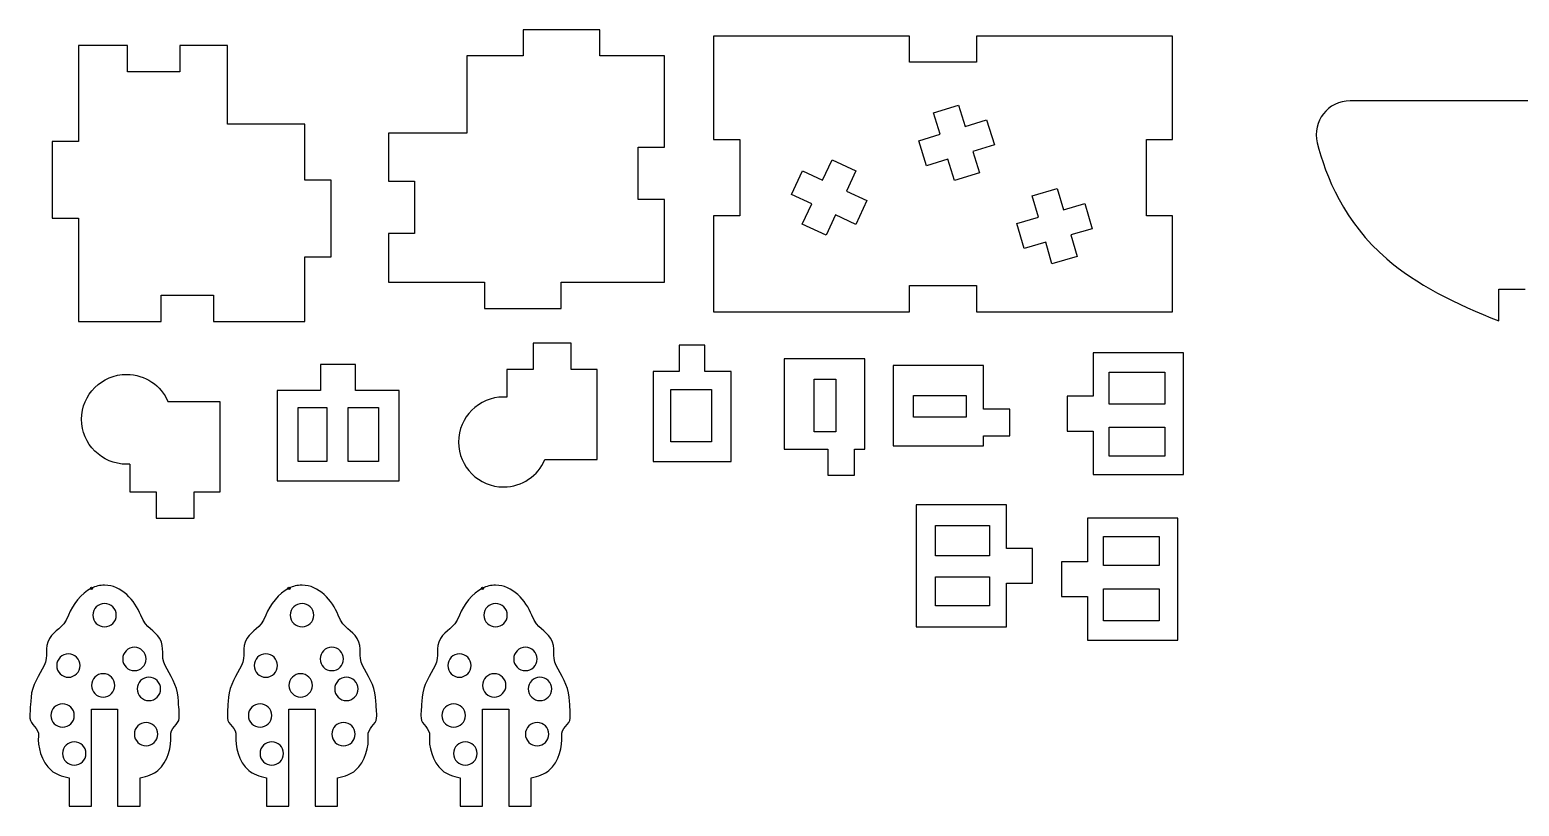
# Model space of a CAD drawing. Header units: centimetres. Extents: x -66 to 291, y -51 to 5.
# Drawn here: x 58.55 to 75.63, y -22.76 to -13.85 of the extents above; entities that cross this region are included whole.
import ezdxf

# ---------------------------------------------------------------- set-up
doc = ezdxf.new("R2010")
doc.units = ezdxf.units.CM
doc.header["$MEASUREMENT"] = 0
doc.layers.add('Capa 1', color=7, linetype='Continuous')

msp = doc.modelspace()

# ---------------------------------------------------------------- linework, layer by layer
at = {"layer": 'Capa 1', "color": 250, "lineweight": 25}
for points, knots in [([(62.96514, -15.58901), (62.96514, -15.58901), (62.66487, -15.58901), (62.66487, -15.58901), (62.66487, -15.58901), (62.66487, -15.04058), (62.66487, -15.04058), (62.66487, -15.04058), (63.56447, -15.04058), (63.56447, -15.04058), (63.56447, -15.04058), (63.56447, -14.15291), (63.56447, -14.15291), (63.56447, -14.15291), (64.20812, -14.15291), (64.20812, -14.15291), (64.20812, -14.15291), (64.20812, -13.85288), (64.20812, -13.85288), (64.20812, -13.85288), (65.08994, -13.85288), (65.08994, -13.85288), (65.08994, -13.85288), (65.08994, -14.15291), (65.08994, -14.15291), (65.08994, -14.15291), (65.82929, -14.15291), (65.82929, -14.15291), (65.82929, -14.15291), (65.82929, -15.20106), (65.82929, -15.20106), (65.82929, -15.20106), (65.52927, -15.20106), (65.52927, -15.20106), (65.52927, -15.20106), (65.52927, -15.80112), (65.52927, -15.80112), (65.52927, -15.80112), (65.82929, -15.80112), (65.82929, -15.80112), (65.82929, -15.80112), (65.82929, -16.75089), (65.82929, -16.75089), (65.82929, -16.75089), (64.64306, -16.75089), (64.64306, -16.75089), (64.64306, -16.75089), (64.64306, -17.05091), (64.64306, -17.05091), (64.64306, -17.05091), (63.76465, -17.05091), (63.76465, -17.05091), (63.76465, -17.05091), (63.76465, -16.75089), (63.76465, -16.75089), (63.76465, -16.75089), (62.66487, -16.75089), (62.66487, -16.75089), (62.66487, -16.75089), (62.66487, -16.18906), (62.66487, -16.18906), (62.66487, -16.18906), (62.96514, -16.18906), (62.96514, -16.18906), (62.96514, -16.18906), (62.96514, -15.58901), (62.96514, -15.58901)], [0, 0, 0, 0, 0.04545455, 0.04545455, 0.04545455, 0.09090909, 0.09090909, 0.09090909, 0.13636364, 0.13636364, 0.13636364, 0.18181818, 0.18181818, 0.18181818, 0.22727273, 0.22727273, 0.22727273, 0.27272727, 0.27272727, 0.27272727, 0.31818182, 0.31818182, 0.31818182, 0.36363636, 0.36363636, 0.36363636, 0.40909091, 0.40909091, 0.40909091, 0.45454545, 0.45454545, 0.45454545, 0.5, 0.5, 0.5, 0.54545455, 0.54545455, 0.54545455, 0.59090909, 0.59090909, 0.59090909, 0.63636364, 0.63636364, 0.63636364, 0.68181818, 0.68181818, 0.68181818, 0.72727273, 0.72727273, 0.72727273, 0.77272727, 0.77272727, 0.77272727, 0.81818182, 0.81818182, 0.81818182, 0.86363636, 0.86363636, 0.86363636, 0.90909091, 0.90909091, 0.90909091, 0.95454545, 0.95454545, 0.95454545, 1, 1, 1, 1]), ([(68.63889, -16.78863), (68.63889, -16.78863), (68.63889, -17.08891), (68.63889, -17.08891), (68.63889, -17.08891), (66.3916, -17.08891), (66.3916, -17.08891), (66.3916, -17.08891), (66.3916, -15.98937), (66.3916, -15.98937), (66.3916, -15.98937), (66.69163, -15.98937), (66.69163, -15.98937), (66.69163, -15.98937), (66.69163, -15.11096), (66.69163, -15.11096), (66.69163, -15.11096), (66.3916, -15.11096), (66.3916, -15.11096), (66.3916, -15.11096), (66.3916, -13.92473), (66.3916, -13.92473), (66.3916, -13.92473), (68.63889, -13.92473), (68.63889, -13.92473), (68.63889, -13.92473), (68.63889, -14.22475), (68.63889, -14.22475), (68.63889, -14.22475), (69.4065, -14.22475), (69.4065, -14.22475), (69.4065, -14.22475), (69.4065, -13.92473), (69.4065, -13.92473), (69.4065, -13.92473), (71.65403, -13.92473), (71.65403, -13.92473), (71.65403, -13.92473), (71.65403, -15.11096), (71.65403, -15.11096), (71.65403, -15.11096), (71.35401, -15.11096), (71.35401, -15.11096), (71.35401, -15.11096), (71.35401, -15.98937), (71.35401, -15.98937), (71.35401, -15.98937), (71.65403, -15.98937), (71.65403, -15.98937), (71.65403, -15.98937), (71.65403, -17.08891), (71.65403, -17.08891), (71.65403, -17.08891), (69.4065, -17.08891), (69.4065, -17.08891), (69.4065, -17.08891), (69.4065, -16.78863), (69.4065, -16.78863), (69.4065, -16.78863), (68.63889, -16.78863), (68.63889, -16.78863)], [0, 0, 0, 0, 0.05, 0.05, 0.05, 0.1, 0.1, 0.1, 0.15, 0.15, 0.15, 0.2, 0.2, 0.2, 0.25, 0.25, 0.25, 0.3, 0.3, 0.3, 0.35, 0.35, 0.35, 0.4, 0.4, 0.4, 0.45, 0.45, 0.45, 0.5, 0.5, 0.5, 0.55, 0.55, 0.55, 0.6, 0.6, 0.6, 0.65, 0.65, 0.65, 0.7, 0.7, 0.7, 0.75, 0.75, 0.75, 0.8, 0.8, 0.8, 0.85, 0.85, 0.85, 0.9, 0.9, 0.9, 0.95, 0.95, 0.95, 1, 1, 1, 1]), ([(59.11031, -15.13458), (59.11031, -15.13458), (59.11031, -14.03529), (59.11031, -14.03529), (59.11031, -14.03529), (59.67238, -14.03529), (59.67238, -14.03529), (59.67238, -14.03529), (59.67238, -14.33507), (59.67238, -14.33507), (59.67238, -14.33507), (60.27195, -14.33507), (60.27195, -14.33507), (60.27195, -14.33507), (60.27195, -14.03529), (60.27195, -14.03529), (60.27195, -14.03529), (60.82086, -14.03529), (60.82086, -14.03529), (60.82086, -14.03529), (60.82086, -14.93489), (60.82086, -14.93489), (60.82086, -14.93489), (61.70829, -14.93489), (61.70829, -14.93489), (61.70829, -14.93489), (61.70829, -15.57805), (61.70829, -15.57805), (61.70829, -15.57805), (62.00856, -15.57805), (62.00856, -15.57805), (62.00856, -15.57805), (62.00856, -16.46011), (62.00856, -16.46011), (62.00856, -16.46011), (61.70829, -16.46011), (61.70829, -16.46011), (61.70829, -16.46011), (61.70829, -17.19922), (61.70829, -17.19922), (61.70829, -17.19922), (60.66014, -17.19922), (60.66014, -17.19922), (60.66014, -17.19922), (60.66014, -16.8992), (60.66014, -16.8992), (60.66014, -16.8992), (60.06008, -16.8992), (60.06008, -16.8992), (60.06008, -16.8992), (60.06008, -17.19922), (60.06008, -17.19922), (60.06008, -17.19922), (59.11031, -17.19922), (59.11031, -17.19922), (59.11031, -17.19922), (59.11031, -16.01299), (59.11031, -16.01299), (59.11031, -16.01299), (58.81004, -16.01299), (58.81004, -16.01299), (58.81004, -16.01299), (58.81004, -15.13458), (58.81004, -15.13458), (58.81004, -15.13458), (59.11031, -15.13458), (59.11031, -15.13458)], [0, 0, 0, 0, 0.04545455, 0.04545455, 0.04545455, 0.09090909, 0.09090909, 0.09090909, 0.13636364, 0.13636364, 0.13636364, 0.18181818, 0.18181818, 0.18181818, 0.22727273, 0.22727273, 0.22727273, 0.27272727, 0.27272727, 0.27272727, 0.31818182, 0.31818182, 0.31818182, 0.36363636, 0.36363636, 0.36363636, 0.40909091, 0.40909091, 0.40909091, 0.45454545, 0.45454545, 0.45454545, 0.5, 0.5, 0.5, 0.54545455, 0.54545455, 0.54545455, 0.59090909, 0.59090909, 0.59090909, 0.63636364, 0.63636364, 0.63636364, 0.68181818, 0.68181818, 0.68181818, 0.72727273, 0.72727273, 0.72727273, 0.77272727, 0.77272727, 0.77272727, 0.81818182, 0.81818182, 0.81818182, 0.86363636, 0.86363636, 0.86363636, 0.90909091, 0.90909091, 0.90909091, 0.95454545, 0.95454545, 0.95454545, 1, 1, 1, 1]), ([(73.68824, -14.66847), (73.43594, -14.66847), (73.25086, -14.90493), (73.31174, -15.14944), (73.40599, -15.52861), (73.62078, -16.0617), (74.10905, -16.48325), (74.43587, -16.7655), (74.90783, -17.00611), (75.39465, -17.1946)], [0, 0, 0, 0, 0.33333333, 0.33333333, 0.33333333, 0.66666667, 0.66666667, 0.66666667, 1, 1, 1, 1]), ([(68.83396, -15.41513), (68.83396, -15.41513), (69.0792, -15.33866), (69.0792, -15.33866), (69.0792, -15.33866), (69.15566, -15.58341), (69.15566, -15.58341), (69.15566, -15.58341), (69.4423, -15.49403), (69.4423, -15.49403), (69.4423, -15.49403), (69.36559, -15.24928), (69.36559, -15.24928), (69.36559, -15.24928), (69.61058, -15.17281), (69.61058, -15.17281), (69.61058, -15.17281), (69.5212, -14.88642), (69.5212, -14.88642), (69.5212, -14.88642), (69.27645, -14.96289), (69.27645, -14.96289), (69.27645, -14.96289), (69.19974, -14.71766), (69.19974, -14.71766), (69.19974, -14.71766), (68.91335, -14.80703), (68.91335, -14.80703), (68.91335, -14.80703), (68.99006, -15.05227), (68.99006, -15.05227), (68.99006, -15.05227), (68.74483, -15.12874), (68.74483, -15.12874), (68.74483, -15.12874), (68.83396, -15.41513), (68.83396, -15.41513)], [0, 0, 0, 0, 0.08333333, 0.08333333, 0.08333333, 0.16666667, 0.16666667, 0.16666667, 0.25, 0.25, 0.25, 0.33333333, 0.33333333, 0.33333333, 0.41666667, 0.41666667, 0.41666667, 0.5, 0.5, 0.5, 0.58333333, 0.58333333, 0.58333333, 0.66666667, 0.66666667, 0.66666667, 0.75, 0.75, 0.75, 0.83333333, 0.83333333, 0.83333333, 0.91666667, 0.91666667, 0.91666667, 1, 1, 1, 1]), ([(67.68109, -16.21098), (67.68109, -16.21098), (67.78898, -15.97792), (67.78898, -15.97792), (67.78898, -15.97792), (68.02203, -16.08581), (68.02203, -16.08581), (68.02203, -16.08581), (68.14794, -15.81354), (68.14794, -15.81354), (68.14794, -15.81354), (67.91488, -15.70566), (67.91488, -15.70566), (67.91488, -15.70566), (68.02252, -15.47309), (68.02252, -15.47309), (68.02252, -15.47309), (67.7505, -15.34694), (67.7505, -15.34694), (67.7505, -15.34694), (67.64261, -15.57975), (67.64261, -15.57975), (67.64261, -15.57975), (67.4098, -15.47187), (67.4098, -15.47187), (67.4098, -15.47187), (67.28365, -15.74414), (67.28365, -15.74414), (67.28365, -15.74414), (67.51671, -15.85202), (67.51671, -15.85202), (67.51671, -15.85202), (67.40883, -16.08508), (67.40883, -16.08508), (67.40883, -16.08508), (67.68109, -16.21098), (67.68109, -16.21098)], [0, 0, 0, 0, 0.08333333, 0.08333333, 0.08333333, 0.16666667, 0.16666667, 0.16666667, 0.25, 0.25, 0.25, 0.33333333, 0.33333333, 0.33333333, 0.41666667, 0.41666667, 0.41666667, 0.5, 0.5, 0.5, 0.58333333, 0.58333333, 0.58333333, 0.66666667, 0.66666667, 0.66666667, 0.75, 0.75, 0.75, 0.83333333, 0.83333333, 0.83333333, 0.91666667, 0.91666667, 0.91666667, 1, 1, 1, 1]), ([(70.11493, -16.00398), (70.11493, -16.00398), (69.86872, -16.07582), (69.86872, -16.07582), (69.86872, -16.07582), (69.95298, -16.36392), (69.95298, -16.36392), (69.95298, -16.36392), (70.19919, -16.29183), (70.19919, -16.29183), (70.19919, -16.29183), (70.27079, -16.53804), (70.27079, -16.53804), (70.27079, -16.53804), (70.55912, -16.45402), (70.55912, -16.45402), (70.55912, -16.45402), (70.48704, -16.20782), (70.48704, -16.20782), (70.48704, -16.20782), (70.73349, -16.13597), (70.73349, -16.13597), (70.73349, -16.13597), (70.64899, -15.84788), (70.64899, -15.84788), (70.64899, -15.84788), (70.40327, -15.91996), (70.40327, -15.91996), (70.40327, -15.91996), (70.33118, -15.67376), (70.33118, -15.67376), (70.33118, -15.67376), (70.04284, -15.75777), (70.04284, -15.75777), (70.04284, -15.75777), (70.11493, -16.00398), (70.11493, -16.00398)], [0, 0, 0, 0, 0.08333333, 0.08333333, 0.08333333, 0.16666667, 0.16666667, 0.16666667, 0.25, 0.25, 0.25, 0.33333333, 0.33333333, 0.33333333, 0.41666667, 0.41666667, 0.41666667, 0.5, 0.5, 0.5, 0.58333333, 0.58333333, 0.58333333, 0.66666667, 0.66666667, 0.66666667, 0.75, 0.75, 0.75, 0.83333333, 0.83333333, 0.83333333, 0.91666667, 0.91666667, 0.91666667, 1, 1, 1, 1]), ([(65.69876, -18.80798), (65.69876, -18.80798), (65.69876, -17.77249), (65.69876, -17.77249), (65.69876, -17.77249), (65.99879, -17.77249), (65.99879, -17.77249), (65.99879, -17.77249), (65.99879, -17.47271), (65.99879, -17.47271), (65.99879, -17.47271), (66.2937, -17.47271), (66.2937, -17.47271), (66.2937, -17.47271), (66.2937, -17.77249), (66.2937, -17.77249), (66.2937, -17.77249), (66.59373, -17.77249), (66.59373, -17.77249), (66.59373, -17.77249), (66.59373, -18.80798), (66.59373, -18.80798), (66.59373, -18.80798), (65.69876, -18.80798), (65.69876, -18.80798)], [0, 0, 0, 0, 0.125, 0.125, 0.125, 0.25, 0.25, 0.25, 0.375, 0.375, 0.375, 0.5, 0.5, 0.5, 0.625, 0.625, 0.625, 0.75, 0.75, 0.75, 0.875, 0.875, 0.875, 1, 1, 1, 1]), ([(71.77921, -18.95799), (71.77921, -18.95799), (70.74396, -18.95799), (70.74396, -18.95799), (70.74396, -18.95799), (70.74396, -18.45827), (70.74396, -18.45827), (70.74396, -18.45827), (70.44418, -18.45827), (70.44418, -18.45827), (70.44418, -18.45827), (70.44418, -18.05815), (70.44418, -18.05815), (70.44418, -18.05815), (70.74396, -18.05815), (70.74396, -18.05815), (70.74396, -18.05815), (70.74396, -17.55819), (70.74396, -17.55819), (70.74396, -17.55819), (71.77921, -17.55819), (71.77921, -17.55819), (71.77921, -17.55819), (71.77921, -18.95799), (71.77921, -18.95799)], [0, 0, 0, 0, 0.125, 0.125, 0.125, 0.25, 0.25, 0.25, 0.375, 0.375, 0.375, 0.5, 0.5, 0.5, 0.625, 0.625, 0.625, 0.75, 0.75, 0.75, 0.875, 0.875, 0.875, 1, 1, 1, 1]), ([(62.78785, -17.99337), (62.78785, -17.99337), (62.78785, -19.02886), (62.78785, -19.02886), (62.78785, -19.02886), (61.38805, -19.02886), (61.38805, -19.02886), (61.38805, -19.02886), (61.38805, -17.99337), (61.38805, -17.99337), (61.38805, -17.99337), (61.88777, -17.99337), (61.88777, -17.99337), (61.88777, -17.99337), (61.88777, -17.69335), (61.88777, -17.69335), (61.88777, -17.69335), (62.28789, -17.69335), (62.28789, -17.69335), (62.28789, -17.69335), (62.28789, -17.99337), (62.28789, -17.99337), (62.28789, -17.99337), (62.78785, -17.99337), (62.78785, -17.99337)], [0, 0, 0, 0, 0.125, 0.125, 0.125, 0.25, 0.25, 0.25, 0.375, 0.375, 0.375, 0.5, 0.5, 0.5, 0.625, 0.625, 0.625, 0.75, 0.75, 0.75, 0.875, 0.875, 0.875, 1, 1, 1, 1]), ([(67.2028, -18.66405), (67.2028, -18.66405), (67.2028, -17.62857), (67.2028, -17.62857), (67.2028, -17.62857), (68.12529, -17.62857), (68.12529, -17.62857), (68.12529, -17.62857), (68.12529, -18.66405), (68.12529, -18.66405), (68.12529, -18.66405), (68.00742, -18.66405), (68.00742, -18.66405), (68.00742, -18.66405), (68.00742, -18.96408), (68.00742, -18.96408), (68.00742, -18.96408), (67.70277, -18.96408), (67.70277, -18.96408), (67.70277, -18.96408), (67.70277, -18.66405), (67.70277, -18.66405), (67.70277, -18.66405), (67.2028, -18.66405), (67.2028, -18.66405)], [0, 0, 0, 0, 0.125, 0.125, 0.125, 0.25, 0.25, 0.25, 0.375, 0.375, 0.375, 0.5, 0.5, 0.5, 0.625, 0.625, 0.625, 0.75, 0.75, 0.75, 0.875, 0.875, 0.875, 1, 1, 1, 1]), ([(68.45235, -17.70625), (68.45235, -17.70625), (69.48759, -17.70625), (69.48759, -17.70625), (69.48759, -17.70625), (69.48759, -18.20622), (69.48759, -18.20622), (69.48759, -18.20622), (69.78762, -18.20622), (69.78762, -18.20622), (69.78762, -18.20622), (69.78762, -18.51112), (69.78762, -18.51112), (69.78762, -18.51112), (69.48759, -18.51112), (69.48759, -18.51112), (69.48759, -18.51112), (69.48759, -18.62874), (69.48759, -18.62874), (69.48759, -18.62874), (68.45235, -18.62874), (68.45235, -18.62874), (68.45235, -18.62874), (68.45235, -17.70625), (68.45235, -17.70625)], [0, 0, 0, 0, 0.125, 0.125, 0.125, 0.25, 0.25, 0.25, 0.375, 0.375, 0.375, 0.5, 0.5, 0.5, 0.625, 0.625, 0.625, 0.75, 0.75, 0.75, 0.875, 0.875, 0.875, 1, 1, 1, 1]), ([(59.14782, -18.32263), (59.14782, -18.03794), (59.37893, -17.80707), (59.66361, -17.80707), (59.8767, -17.80707), (60.05983, -17.93639), (60.13801, -18.12074)], [0, 0, 0, 0, 0.5, 0.5, 0.5, 1, 1, 1, 1]), ([(67.54642, -18.46607), (67.54642, -18.46607), (67.79509, -18.46607), (67.79509, -18.46607), (67.79509, -18.46607), (67.79509, -17.862), (67.79509, -17.862), (67.79509, -17.862), (67.54642, -17.862), (67.54642, -17.862), (67.54642, -17.862), (67.54642, -18.46607), (67.54642, -18.46607)], [0, 0, 0, 0, 0.25, 0.25, 0.25, 0.5, 0.5, 0.5, 0.75, 0.75, 0.75, 1, 1, 1, 1]), ([(70.92564, -18.14899), (70.92564, -18.14899), (71.56623, -18.14899), (71.56623, -18.14899), (71.56623, -18.14899), (71.56623, -17.78046), (71.56623, -17.78046), (71.56623, -17.78046), (70.92564, -17.78046), (70.92564, -17.78046), (70.92564, -17.78046), (70.92564, -18.14899), (70.92564, -18.14899)], [0, 0, 0, 0, 0.25, 0.25, 0.25, 0.5, 0.5, 0.5, 0.75, 0.75, 0.75, 1, 1, 1, 1]), ([(64.02206, -18.06936), (64.00988, -18.06814), (63.99698, -18.06765), (63.98456, -18.06765), (63.70011, -18.06765), (63.46901, -18.29852), (63.46901, -18.58345)], [0, 0, 0, 0, 0.5, 0.5, 0.5, 1, 1, 1, 1]), ([(65.90381, -18.58223), (65.90381, -18.58223), (66.36842, -18.58223), (66.36842, -18.58223), (66.36842, -18.58223), (66.36842, -17.97902), (66.36842, -17.97902), (66.36842, -17.97902), (65.90381, -17.97902), (65.90381, -17.97902), (65.90381, -17.97902), (65.90381, -18.58223), (65.90381, -18.58223)], [0, 0, 0, 0, 0.25, 0.25, 0.25, 0.5, 0.5, 0.5, 0.75, 0.75, 0.75, 1, 1, 1, 1]), ([(68.68541, -18.29852), (68.68541, -18.29852), (69.28938, -18.29852), (69.28938, -18.29852), (69.28938, -18.29852), (69.28938, -18.04985), (69.28938, -18.04985), (69.28938, -18.04985), (68.68541, -18.04985), (68.68541, -18.04985), (68.68541, -18.04985), (68.68541, -18.29852), (68.68541, -18.29852)], [0, 0, 0, 0, 0.25, 0.25, 0.25, 0.5, 0.5, 0.5, 0.75, 0.75, 0.75, 1, 1, 1, 1]), ([(61.63011, -18.80847), (61.63011, -18.80847), (61.96002, -18.80847), (61.96002, -18.80847), (61.96002, -18.80847), (61.96002, -18.18585), (61.96002, -18.18585), (61.96002, -18.18585), (61.63011, -18.18585), (61.63011, -18.18585), (61.63011, -18.18585), (61.63011, -18.80847), (61.63011, -18.80847)], [0, 0, 0, 0, 0.25, 0.25, 0.25, 0.5, 0.5, 0.5, 0.75, 0.75, 0.75, 1, 1, 1, 1]), ([(62.20314, -18.80847), (62.20314, -18.80847), (62.55169, -18.80847), (62.55169, -18.80847), (62.55169, -18.80847), (62.55169, -18.18585), (62.55169, -18.18585), (62.55169, -18.18585), (62.20314, -18.18585), (62.20314, -18.18585), (62.20314, -18.18585), (62.20314, -18.80847), (62.20314, -18.80847)], [0, 0, 0, 0, 0.25, 0.25, 0.25, 0.5, 0.5, 0.5, 0.75, 0.75, 0.75, 1, 1, 1, 1]), ([(59.70087, -18.83672), (59.68845, -18.83793), (59.67628, -18.83842), (59.66361, -18.83842), (59.37893, -18.83842), (59.14782, -18.60731), (59.14782, -18.32263)], [0, 0, 0, 0, 0.5, 0.5, 0.5, 1, 1, 1, 1]), ([(70.92564, -18.74685), (70.92564, -18.74685), (71.56623, -18.74685), (71.56623, -18.74685), (71.56623, -18.74685), (71.56623, -18.41457), (71.56623, -18.41457), (71.56623, -18.41457), (70.92564, -18.41457), (70.92564, -18.41457), (70.92564, -18.41457), (70.92564, -18.74685), (70.92564, -18.74685)], [0, 0, 0, 0, 0.25, 0.25, 0.25, 0.5, 0.5, 0.5, 0.75, 0.75, 0.75, 1, 1, 1, 1]), ([(63.46901, -18.58345), (63.46901, -18.86813), (63.70011, -19.099), (63.98456, -19.099), (64.19765, -19.099), (64.38078, -18.96968), (64.4592, -18.78533)], [0, 0, 0, 0, 0.5, 0.5, 0.5, 1, 1, 1, 1]), ([(68.71366, -19.30429), (68.71366, -19.30429), (69.74939, -19.30429), (69.74939, -19.30429), (69.74939, -19.30429), (69.74939, -19.80426), (69.74939, -19.80426), (69.74939, -19.80426), (70.04942, -19.80426), (70.04942, -19.80426), (70.04942, -19.80426), (70.04942, -20.20414), (70.04942, -20.20414), (70.04942, -20.20414), (69.74939, -20.20414), (69.74939, -20.20414), (69.74939, -20.20414), (69.74939, -20.70435), (69.74939, -20.70435), (69.74939, -20.70435), (68.71366, -20.70435), (68.71366, -20.70435), (68.71366, -20.70435), (68.71366, -19.30429), (68.71366, -19.30429)], [0, 0, 0, 0, 0.125, 0.125, 0.125, 0.25, 0.25, 0.25, 0.375, 0.375, 0.375, 0.5, 0.5, 0.5, 0.625, 0.625, 0.625, 0.75, 0.75, 0.75, 0.875, 0.875, 0.875, 1, 1, 1, 1]), ([(70.67943, -19.45699), (70.67943, -19.45699), (71.71492, -19.45699), (71.71492, -19.45699), (71.71492, -19.45699), (71.71492, -20.85704), (71.71492, -20.85704), (71.71492, -20.85704), (70.67943, -20.85704), (70.67943, -20.85704), (70.67943, -20.85704), (70.67943, -20.35683), (70.67943, -20.35683), (70.67943, -20.35683), (70.37916, -20.35683), (70.37916, -20.35683), (70.37916, -20.35683), (70.37916, -19.95695), (70.37916, -19.95695), (70.37916, -19.95695), (70.67943, -19.95695), (70.67943, -19.95695), (70.67943, -19.95695), (70.67943, -19.45699), (70.67943, -19.45699)], [0, 0, 0, 0, 0.125, 0.125, 0.125, 0.25, 0.25, 0.25, 0.375, 0.375, 0.375, 0.5, 0.5, 0.5, 0.625, 0.625, 0.625, 0.75, 0.75, 0.75, 0.875, 0.875, 0.875, 1, 1, 1, 1]), ([(68.9343, -19.88901), (68.9343, -19.88901), (69.55691, -19.88901), (69.55691, -19.88901), (69.55691, -19.88901), (69.55691, -19.54036), (69.55691, -19.54036), (69.55691, -19.54036), (68.9343, -19.54036), (68.9343, -19.54036), (68.9343, -19.54036), (68.9343, -19.88901), (68.9343, -19.88901)], [0, 0, 0, 0, 0.25, 0.25, 0.25, 0.5, 0.5, 0.5, 0.75, 0.75, 0.75, 1, 1, 1, 1]), ([(70.8611, -20.0003), (70.8611, -20.0003), (71.50141, -20.0003), (71.50141, -20.0003), (71.50141, -20.0003), (71.50141, -19.66802), (71.50141, -19.66802), (71.50141, -19.66802), (70.8611, -19.66802), (70.8611, -19.66802), (70.8611, -19.66802), (70.8611, -20.0003), (70.8611, -20.0003)], [0, 0, 0, 0, 0.25, 0.25, 0.25, 0.5, 0.5, 0.5, 0.75, 0.75, 0.75, 1, 1, 1, 1]), ([(68.9343, -20.46179), (68.9343, -20.46179), (69.55691, -20.46179), (69.55691, -20.46179), (69.55691, -20.46179), (69.55691, -20.13179), (69.55691, -20.13179), (69.55691, -20.13179), (68.9343, -20.13179), (68.9343, -20.13179), (68.9343, -20.13179), (68.9343, -20.46179), (68.9343, -20.46179)], [0, 0, 0, 0, 0.25, 0.25, 0.25, 0.5, 0.5, 0.5, 0.75, 0.75, 0.75, 1, 1, 1, 1]), ([(70.8611, -20.6347), (70.8611, -20.6347), (71.50141, -20.6347), (71.50141, -20.6347), (71.50141, -20.6347), (71.50141, -20.26617), (71.50141, -20.26617), (71.50141, -20.26617), (70.8611, -20.26617), (70.8611, -20.26617), (70.8611, -20.26617), (70.8611, -20.6347), (70.8611, -20.6347)], [0, 0, 0, 0, 0.25, 0.25, 0.25, 0.5, 0.5, 0.5, 0.75, 0.75, 0.75, 1, 1, 1, 1]), ([(60.26635, -21.75055), (60.26854, -21.67238), (60.26318, -21.6468), (60.25368, -21.50994), (60.24419, -21.37308), (60.16139, -21.25935), (60.10464, -21.14879)], [0, 0, 0, 0, 0.5, 0.5, 0.5, 1, 1, 1, 1]), ([(62.52996, -21.75055), (62.5319, -21.67238), (62.52679, -21.6468), (62.51705, -21.50994), (62.50755, -21.37308), (62.42475, -21.25935), (62.36801, -21.14879)], [0, 0, 0, 0, 0.5, 0.5, 0.5, 1, 1, 1, 1]), ([(64.74924, -21.75055), (64.75119, -21.67238), (64.74607, -21.6468), (64.73658, -21.50994), (64.72684, -21.37308), (64.64404, -21.25935), (64.58729, -21.14879)], [0, 0, 0, 0, 0.5, 0.5, 0.5, 1, 1, 1, 1])]:
    msp.add_open_spline(points, degree=3, knots=knots, dxfattribs=at)
for points in [[(78.50087, -14.66847), (78.50087, -14.66847), (73.68824, -14.66847), (73.68824, -14.66847)], [(75.39465, -17.1946), (75.39465, -17.1946), (75.39465, -16.82955), (75.39465, -16.82955)], [(75.39465, -16.82955), (75.39465, -16.82955), (75.69492, -16.82955), (75.69492, -16.82955)], [(64.75776, -17.44982), (64.75776, -17.44982), (64.32209, -17.44982), (64.32209, -17.44982)], [(64.32209, -17.44982), (64.32209, -17.44982), (64.32209, -17.74984), (64.32209, -17.74984)], [(64.75776, -17.74984), (64.75776, -17.74984), (64.75776, -17.44982), (64.75776, -17.44982)], [(64.32209, -17.74984), (64.32209, -17.74984), (64.02206, -17.74984), (64.02206, -17.74984)], [(64.02206, -17.74984), (64.02206, -17.74984), (64.02206, -18.06936), (64.02206, -18.06936)], [(65.05755, -17.74984), (65.05755, -17.74984), (64.75776, -17.74984), (64.75776, -17.74984)], [(65.05755, -18.78533), (65.05755, -18.78533), (65.05755, -17.74984), (65.05755, -17.74984)], [(60.73636, -18.12074), (60.73636, -18.12074), (60.13801, -18.12074), (60.13801, -18.12074)], [(60.73636, -19.15623), (60.73636, -19.15623), (60.73636, -18.12074), (60.73636, -18.12074)], [(59.70087, -18.83672), (59.70087, -18.83672), (59.70087, -19.15623), (59.70087, -19.15623)], [(64.4592, -18.78533), (64.4592, -18.78533), (65.05755, -18.78533), (65.05755, -18.78533)], [(59.70087, -19.15623), (59.70087, -19.15623), (60.00114, -19.15623), (60.00114, -19.15623)], [(60.00114, -19.15623), (60.00114, -19.15623), (60.00114, -19.45626), (60.00114, -19.45626)], [(60.43633, -19.45626), (60.43633, -19.45626), (60.43633, -19.15623), (60.43633, -19.15623)], [(60.43633, -19.15623), (60.43633, -19.15623), (60.73636, -19.15623), (60.73636, -19.15623)], [(60.00114, -19.45626), (60.00114, -19.45626), (60.43633, -19.45626), (60.43633, -19.45626)], [(59.26106, -20.2621), (59.14027, -20.322), (59.04553, -20.4484), (58.9961, -20.57016)], [(59.41107, -20.22654), (59.35798, -20.22581), (59.30757, -20.23896), (59.26106, -20.2621)], [(59.8258, -20.57016), (59.75761, -20.40115), (59.60151, -20.22386), (59.41107, -20.22654)], [(61.52442, -20.2621), (61.40387, -20.322), (61.3089, -20.4484), (61.25946, -20.57016)], [(61.67444, -20.22654), (61.62159, -20.22581), (61.57094, -20.23896), (61.52442, -20.2621)], [(62.08917, -20.57016), (62.02122, -20.40115), (61.86488, -20.22386), (61.67444, -20.22654)], [(63.74371, -20.2621), (63.62316, -20.322), (63.52818, -20.4484), (63.47875, -20.57016)], [(63.89372, -20.22654), (63.84063, -20.22581), (63.79022, -20.23896), (63.74371, -20.2621)], [(64.30845, -20.57016), (64.24051, -20.40115), (64.08416, -20.22386), (63.89372, -20.22654)], [(58.9961, -20.57016), (58.9284, -20.73893), (58.84292, -20.73089), (58.77814, -20.8395)], [(60.04376, -20.83975), (59.97898, -20.73113), (59.89399, -20.73917), (59.8258, -20.57016)], [(61.25946, -20.57016), (61.19176, -20.73893), (61.10628, -20.73089), (61.0415, -20.8395)], [(62.30737, -20.83975), (62.24235, -20.73113), (62.15736, -20.73917), (62.08917, -20.57016)], [(63.47875, -20.57016), (63.41105, -20.73893), (63.32581, -20.73089), (63.26079, -20.8395)], [(64.52665, -20.83975), (64.46163, -20.73113), (64.37664, -20.73917), (64.30845, -20.57016)], [(58.77814, -20.8395), (58.71336, -20.94836), (58.77376, -21.03822), (58.7175, -21.1483)], [(60.10464, -21.14879), (60.04839, -21.03822), (60.1083, -20.94836), (60.04376, -20.83975)], [(61.0415, -20.8395), (60.97697, -20.94836), (61.03736, -21.03822), (60.98086, -21.1483)], [(62.36801, -21.14879), (62.31175, -21.03822), (62.3719, -20.94836), (62.30737, -20.83975)], [(63.26079, -20.8395), (63.19625, -20.94836), (63.25665, -21.03822), (63.20015, -21.1483)], [(64.58729, -21.14879), (64.53128, -21.03822), (64.59119, -20.94836), (64.52665, -20.83975)], [(58.7175, -21.1483), (58.661, -21.25886), (58.57771, -21.37308), (58.56822, -21.5097)], [(60.98086, -21.1483), (60.92436, -21.25886), (60.84108, -21.37308), (60.83158, -21.5097)], [(63.20015, -21.1483), (63.14365, -21.25886), (63.06036, -21.37308), (63.05086, -21.5097)], [(58.56822, -21.5097), (58.55872, -21.6468), (58.5536, -21.67189), (58.55555, -21.7503)], [(60.83158, -21.5097), (60.82208, -21.6468), (60.81721, -21.67189), (60.81892, -21.7503)], [(63.05086, -21.5097), (63.04137, -21.6468), (63.0365, -21.67189), (63.0382, -21.7503)], [(59.26106, -22.76266), (59.26106, -22.76266), (59.26106, -21.64754), (59.26106, -21.64754)], [(59.26106, -21.64754), (59.26106, -21.64754), (59.56084, -21.64754), (59.56084, -21.64754)], [(59.56084, -21.64754), (59.56084, -21.64754), (59.56084, -22.76266), (59.56084, -22.76266)], [(61.52442, -22.76266), (61.52442, -22.76266), (61.52442, -21.64754), (61.52442, -21.64754)], [(61.52442, -21.64754), (61.52442, -21.64754), (61.82421, -21.64754), (61.82421, -21.64754)], [(61.82421, -21.64754), (61.82421, -21.64754), (61.82421, -22.76266), (61.82421, -22.76266)], [(63.74371, -22.76266), (63.74371, -22.76266), (63.74371, -21.64754), (63.74371, -21.64754)], [(63.74371, -21.64754), (63.74371, -21.64754), (64.04398, -21.64754), (64.04398, -21.64754)], [(64.04398, -21.64754), (64.04398, -21.64754), (64.04398, -22.76266), (64.04398, -22.76266)], [(58.55555, -21.7503), (58.55726, -21.82896), (58.66441, -21.85843), (58.65272, -21.96047)], [(60.16869, -21.96047), (60.15773, -21.85892), (60.26416, -21.82896), (60.26635, -21.75055)], [(60.81892, -21.7503), (60.82062, -21.82896), (60.92777, -21.85843), (60.91633, -21.96047)], [(62.43206, -21.96047), (62.4211, -21.85892), (62.52776, -21.82896), (62.52996, -21.75055)], [(63.0382, -21.7503), (63.03991, -21.82896), (63.1473, -21.85843), (63.13561, -21.96047)], [(64.65134, -21.96047), (64.64038, -21.85892), (64.74705, -21.82896), (64.74924, -21.75055)], [(58.65272, -21.96047), (58.64152, -22.06251), (58.68219, -22.25271), (58.80103, -22.35377)], [(60.02087, -22.35426), (60.13971, -22.25271), (60.18038, -22.06251), (60.16869, -21.96047)], [(60.91633, -21.96047), (60.90488, -22.06251), (60.94555, -22.25271), (61.06439, -22.35377)], [(62.28423, -22.35426), (62.40332, -22.25271), (62.44375, -22.06251), (62.43206, -21.96047)], [(63.13561, -21.96047), (63.12441, -22.06251), (63.16484, -22.25271), (63.28368, -22.35377)], [(64.50376, -22.35426), (64.6226, -22.25271), (64.66303, -22.06251), (64.65134, -21.96047)], [(58.80103, -22.35377), (58.84487, -22.39127), (58.91987, -22.41855), (59.00462, -22.43755)], [(59.81728, -22.43779), (59.90203, -22.41879), (59.97679, -22.39176), (60.02087, -22.35426)], [(61.06439, -22.35377), (61.10823, -22.39127), (61.18324, -22.41855), (61.26799, -22.43755)], [(62.08064, -22.43779), (62.16539, -22.41879), (62.24064, -22.39176), (62.28423, -22.35426)], [(63.28368, -22.35377), (63.32751, -22.39127), (63.40301, -22.41855), (63.48727, -22.43755)], [(64.30042, -22.43779), (64.38468, -22.41879), (64.45993, -22.39176), (64.50376, -22.35426)], [(59.00462, -22.43755), (59.00462, -22.43755), (59.00462, -22.76266), (59.00462, -22.76266)], [(59.81728, -22.76266), (59.81728, -22.76266), (59.81728, -22.43779), (59.81728, -22.43779)], [(61.26799, -22.43755), (61.26799, -22.43755), (61.26799, -22.76266), (61.26799, -22.76266)], [(62.08064, -22.76266), (62.08064, -22.76266), (62.08064, -22.43779), (62.08064, -22.43779)], [(63.48727, -22.43755), (63.48727, -22.43755), (63.48727, -22.76266), (63.48727, -22.76266)], [(64.30042, -22.76266), (64.30042, -22.76266), (64.30042, -22.43779), (64.30042, -22.43779)], [(59.00462, -22.76266), (59.00462, -22.76266), (59.26106, -22.76266), (59.26106, -22.76266)], [(59.56084, -22.76266), (59.56084, -22.76266), (59.81728, -22.76266), (59.81728, -22.76266)], [(61.26799, -22.76266), (61.26799, -22.76266), (61.52442, -22.76266), (61.52442, -22.76266)], [(61.82421, -22.76266), (61.82421, -22.76266), (62.08064, -22.76266), (62.08064, -22.76266)], [(63.48727, -22.76266), (63.48727, -22.76266), (63.74371, -22.76266), (63.74371, -22.76266)], [(64.04398, -22.76266), (64.04398, -22.76266), (64.30042, -22.76266), (64.30042, -22.76266)]]:
    msp.add_open_spline(points, degree=3, dxfattribs=at)
at = {"layer": 'Capa 1', "color": 250}
for points in [[(59.26107, -20.2621), (59.26107, -20.2621), (59.27357, -20.2621), (59.27357, -20.2621), (59.27357, -20.25522), (59.26795, -20.2496), (59.26107, -20.2496), (59.25418, -20.2496), (59.24857, -20.25522), (59.24857, -20.2621), (59.24857, -20.26898), (59.25418, -20.2746), (59.26107, -20.2746), (59.26795, -20.2746), (59.27357, -20.26898), (59.27357, -20.2621), (59.27357, -20.2621), (59.26107, -20.2621), (59.26107, -20.2621)], [(61.52443, -20.2621), (61.52443, -20.2621), (61.53693, -20.2621), (61.53693, -20.2621), (61.53693, -20.25522), (61.53131, -20.2496), (61.52443, -20.2496), (61.51754, -20.2496), (61.51193, -20.25522), (61.51193, -20.2621), (61.51193, -20.26898), (61.51754, -20.2746), (61.52443, -20.2746), (61.53131, -20.2746), (61.53693, -20.26898), (61.53693, -20.2621), (61.53693, -20.2621), (61.52443, -20.2621), (61.52443, -20.2621)], [(63.74372, -20.2621), (63.74372, -20.2621), (63.75622, -20.2621), (63.75622, -20.2621), (63.75622, -20.25522), (63.7506, -20.2496), (63.74372, -20.2496), (63.73683, -20.2496), (63.73122, -20.25522), (63.73122, -20.2621), (63.73122, -20.26898), (63.73683, -20.2746), (63.74372, -20.2746), (63.7506, -20.2746), (63.75622, -20.26898), (63.75622, -20.2621), (63.75622, -20.2621), (63.74372, -20.2621), (63.74372, -20.2621)]]:
    msp.add_open_spline(points, degree=3, knots=[0, 0, 0, 0, 0.16666667, 0.16666667, 0.16666667, 0.33333333, 0.33333333, 0.33333333, 0.5, 0.5, 0.5, 0.66666667, 0.66666667, 0.66666667, 0.83333333, 0.83333333, 0.83333333, 1, 1, 1, 1], dxfattribs=at)
at = {"layer": 'Capa 1', "color": 143, "lineweight": 25}
for points in [[(59.54501, -20.57016), (59.54501, -20.64419), (59.48511, -20.70435), (59.41107, -20.70435), (59.3368, -20.70435), (59.27689, -20.64419), (59.27689, -20.57016), (59.27689, -20.49613), (59.3368, -20.43622), (59.41107, -20.43622), (59.48511, -20.43622), (59.54501, -20.49613), (59.54501, -20.57016)], [(61.80838, -20.57016), (61.80838, -20.64419), (61.74847, -20.70435), (61.67444, -20.70435), (61.60016, -20.70435), (61.54025, -20.64419), (61.54025, -20.57016), (61.54025, -20.49613), (61.60016, -20.43622), (61.67444, -20.43622), (61.74847, -20.43622), (61.80838, -20.49613), (61.80838, -20.57016)], [(64.02766, -20.57016), (64.02766, -20.64419), (63.96775, -20.70435), (63.89372, -20.70435), (63.81993, -20.70435), (63.76002, -20.64419), (63.76002, -20.57016), (63.76002, -20.49613), (63.81993, -20.43622), (63.89372, -20.43622), (63.96775, -20.43622), (64.02766, -20.49613), (64.02766, -20.57016)], [(59.88644, -21.07305), (59.88644, -21.14708), (59.82653, -21.20699), (59.7525, -21.20699), (59.67847, -21.20699), (59.61832, -21.14708), (59.61832, -21.07305), (59.61832, -20.99902), (59.67847, -20.93911), (59.7525, -20.93911), (59.82653, -20.93911), (59.88644, -20.99902), (59.88644, -21.07305)], [(62.14981, -21.07305), (62.14981, -21.14708), (62.0899, -21.20699), (62.01586, -21.20699), (61.94183, -21.20699), (61.88192, -21.14708), (61.88192, -21.07305), (61.88192, -20.99902), (61.94183, -20.93911), (62.01586, -20.93911), (62.0899, -20.93911), (62.14981, -20.99902), (62.14981, -21.07305)], [(64.36933, -21.07305), (64.36933, -21.14708), (64.30918, -21.20699), (64.23515, -21.20699), (64.16112, -21.20699), (64.10121, -21.14708), (64.10121, -21.07305), (64.10121, -20.99902), (64.16112, -20.93911), (64.23515, -20.93911), (64.30918, -20.93911), (64.36933, -20.99902), (64.36933, -21.07305)], [(59.13004, -21.1483), (59.13004, -21.22233), (59.07013, -21.28248), (58.9961, -21.28248), (58.92206, -21.28248), (58.86191, -21.22233), (58.86191, -21.1483), (58.86191, -21.07451), (58.92206, -21.01436), (58.9961, -21.01436), (59.07013, -21.01436), (59.13004, -21.07451), (59.13004, -21.1483)], [(61.39365, -21.1483), (61.39365, -21.22233), (61.33349, -21.28248), (61.25946, -21.28248), (61.18543, -21.28248), (61.12552, -21.22233), (61.12552, -21.1483), (61.12552, -21.07451), (61.18543, -21.01436), (61.25946, -21.01436), (61.33349, -21.01436), (61.39365, -21.07451), (61.39365, -21.1483)], [(63.61293, -21.1483), (63.61293, -21.22233), (63.55278, -21.28248), (63.47875, -21.28248), (63.4052, -21.28248), (63.34505, -21.22233), (63.34505, -21.1483), (63.34505, -21.07451), (63.4052, -21.01436), (63.47875, -21.01436), (63.55278, -21.01436), (63.61293, -21.07451), (63.61293, -21.1483)], [(59.5287, -21.37576), (59.5287, -21.44979), (59.46879, -21.5097), (59.395, -21.5097), (59.32097, -21.5097), (59.26106, -21.44979), (59.26106, -21.37576), (59.26106, -21.30172), (59.32097, -21.24181), (59.395, -21.24181), (59.46879, -21.24181), (59.5287, -21.30172), (59.5287, -21.37576)], [(60.05302, -21.41643), (60.05302, -21.49046), (59.99311, -21.55037), (59.91932, -21.55037), (59.84529, -21.55037), (59.78513, -21.49046), (59.78513, -21.41643), (59.78513, -21.34239), (59.84529, -21.28248), (59.91932, -21.28248), (59.99311, -21.28248), (60.05302, -21.34239), (60.05302, -21.41643)], [(61.79255, -21.37576), (61.79255, -21.44979), (61.73264, -21.5097), (61.65836, -21.5097), (61.58433, -21.5097), (61.52442, -21.44979), (61.52442, -21.37576), (61.52442, -21.30172), (61.58433, -21.24181), (61.65836, -21.24181), (61.73264, -21.24181), (61.79255, -21.30172), (61.79255, -21.37576)], [(62.31687, -21.41643), (62.31687, -21.49046), (62.25672, -21.55037), (62.18268, -21.55037), (62.10865, -21.55037), (62.04874, -21.49046), (62.04874, -21.41643), (62.04874, -21.34239), (62.10865, -21.28248), (62.18268, -21.28248), (62.25672, -21.28248), (62.31687, -21.34239), (62.31687, -21.41643)], [(64.01183, -21.37576), (64.01183, -21.44979), (63.95192, -21.5097), (63.87789, -21.5097), (63.80361, -21.5097), (63.74371, -21.44979), (63.74371, -21.37576), (63.74371, -21.30172), (63.80361, -21.24181), (63.87789, -21.24181), (63.95192, -21.24181), (64.01183, -21.30172), (64.01183, -21.37576)], [(64.53615, -21.41643), (64.53615, -21.49046), (64.476, -21.55037), (64.40197, -21.55037), (64.32793, -21.55037), (64.26803, -21.49046), (64.26803, -21.41643), (64.26803, -21.34239), (64.32793, -21.28248), (64.40197, -21.28248), (64.476, -21.28248), (64.53615, -21.34239), (64.53615, -21.41643)], [(59.0638, -21.72157), (59.0638, -21.7956), (59.00389, -21.85551), (58.92961, -21.85551), (58.85558, -21.85551), (58.79567, -21.7956), (58.79567, -21.72157), (58.79567, -21.64754), (58.85558, -21.58763), (58.92961, -21.58763), (59.00389, -21.58763), (59.0638, -21.64754), (59.0638, -21.72157)], [(61.32716, -21.72157), (61.32716, -21.7956), (61.26725, -21.85551), (61.19322, -21.85551), (61.11919, -21.85551), (61.05928, -21.7956), (61.05928, -21.72157), (61.05928, -21.64754), (61.11919, -21.58763), (61.19322, -21.58763), (61.26725, -21.58763), (61.32716, -21.64754), (61.32716, -21.72157)], [(63.54669, -21.72157), (63.54669, -21.7956), (63.48654, -21.85551), (63.41251, -21.85551), (63.33847, -21.85551), (63.27832, -21.7956), (63.27832, -21.72157), (63.27832, -21.64754), (63.33847, -21.58763), (63.41251, -21.58763), (63.48654, -21.58763), (63.54669, -21.64754), (63.54669, -21.72157)], [(60.02014, -21.93514), (60.02014, -22.00918), (59.96023, -22.06933), (59.88644, -22.06933), (59.81241, -22.06933), (59.7525, -22.00918), (59.7525, -21.93514), (59.7525, -21.86111), (59.81241, -21.8012), (59.88644, -21.8012), (59.96023, -21.8012), (60.02014, -21.86111), (60.02014, -21.93514)], [(62.28399, -21.93514), (62.28399, -22.00918), (62.22408, -22.06933), (62.14981, -22.06933), (62.07577, -22.06933), (62.01586, -22.00918), (62.01586, -21.93514), (62.01586, -21.86111), (62.07577, -21.8012), (62.14981, -21.8012), (62.22408, -21.8012), (62.28399, -21.86111), (62.28399, -21.93514)], [(64.50328, -21.93514), (64.50328, -22.00918), (64.44337, -22.06933), (64.36933, -22.06933), (64.29506, -22.06933), (64.23515, -22.00918), (64.23515, -21.93514), (64.23515, -21.86111), (64.29506, -21.8012), (64.36933, -21.8012), (64.44337, -21.8012), (64.50328, -21.86111), (64.50328, -21.93514)], [(59.1975, -22.15724), (59.1975, -22.23128), (59.13759, -22.29143), (59.0638, -22.29143), (58.98977, -22.29143), (58.92961, -22.23128), (58.92961, -22.15724), (58.92961, -22.08345), (58.98977, -22.0233), (59.0638, -22.0233), (59.13759, -22.0233), (59.1975, -22.08345), (59.1975, -22.15724)], [(61.46135, -22.15724), (61.46135, -22.23128), (61.40095, -22.29143), (61.32716, -22.29143), (61.25313, -22.29143), (61.19322, -22.23128), (61.19322, -22.15724), (61.19322, -22.08345), (61.25313, -22.0233), (61.32716, -22.0233), (61.40095, -22.0233), (61.46135, -22.08345), (61.46135, -22.15724)], [(63.68063, -22.15724), (63.68063, -22.23128), (63.62048, -22.29143), (63.54669, -22.29143), (63.47241, -22.29143), (63.41251, -22.23128), (63.41251, -22.15724), (63.41251, -22.08345), (63.47241, -22.0233), (63.54669, -22.0233), (63.62048, -22.0233), (63.68063, -22.08345), (63.68063, -22.15724)]]:
    msp.add_open_spline(points, degree=3, knots=[0, 0, 0, 0, 0.25, 0.25, 0.25, 0.5, 0.5, 0.5, 0.75, 0.75, 0.75, 1, 1, 1, 1], dxfattribs=at)

doc.saveas('drawing.dxf')
